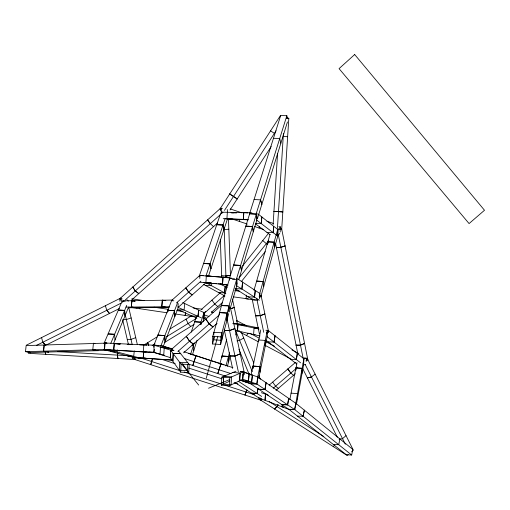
<?xml version="1.0" encoding="UTF-8"?>
<svg xmlns="http://www.w3.org/2000/svg" width="510" height="510" viewBox="0 0 510 510"><rect width="100%" height="100%" fill="white"/><g stroke="black" fill="none" stroke-linecap="round" stroke-linejoin="round"><path stroke-width="0.76" d="M265.876 330.263L267.342 330.353L265.283 340.406L258.564 339.992L258.564 341.407L260.731 329.938M257.582 380.536L257.588 377.598L265.283 340.412L265.257 346.073L259.992 372.338L259.992 366.562L253.036 366.078L251.028 374.901M265.283 340.406L265.251 346.08L267.304 335.982L267.342 330.353M119.888 301.263L119.907 299.019L122.19 298.911M139.797 308.741L139.823 307.288M228.697 313.561L220.62 344.492L212.504 343.963L212.74 336.37L221.608 305.248L227.632 305.637M213.792 336.052L213.677 339.813L212.504 343.963M213.837 334.554L213.913 332.291L221.965 332.813L229.137 305.732L228.92 312.031M277.676 234.434L277.816 229.953L280.373 226.854L278.862 226.669M296.45 404.169L303.654 364.51L303.845 359.257L302.118 368.354L295.896 367.882L295.819 370.145L296.954 362.565M280.207 232.05L280.258 230.565M280.302 229.079L280.373 226.854M295.634 406.177L295.711 403.844L302.118 368.354L295.896 367.863M297.368 399.043L297.54 393.643L291.082 393.14L289.846 399.687M220.62 344.492L220.875 336.9L221.965 332.813L221.71 340.336L221.965 332.813M301.933 373.639L302.118 368.354M173.63 350.332L170.646 350.236L170.263 357.637L180.68 372.192L188.751 372.434L189.178 364.446L178.557 351.014M303.603 361.89L303.45 364.956L305.668 364.408M306.561 361.182L306.714 358.147L303.756 358.823M180.68 372.192L181.101 364.191L170.646 350.236M187.68 364.159L187.342 370.489L188.751 372.434M273.13 224.527L277.561 153.567M158.023 345.429L154.224 345.276L153.765 352.41L170.385 357.65L170.678 353.181M199.773 278.422L199.965 275.425L203.139 275.642M277.434 228.25L283.439 133.327M286.62 118.09L288.819 118.294L281.679 229.736L279.505 229.774M160.032 354.412L161.574 354.469L160.025 354.412L160.51 347.151L154.224 345.276M163.716 355.546L164.207 348.215L160.51 347.151L167.446 347.431L172.699 348.936M170.78 351.69L170.875 350.198L164.201 348.215L171.188 348.496M222.538 284.382L223.01 277.249L229.672 277.701L206.32 275.974L223.01 277.249L222.526 284.389L226.223 284.625L205.881 282.814L206.32 275.974L199.965 275.425M240.401 371.554L243.346 371.784L242.837 379.204L229.315 385.796L221.334 385.165L221.869 377.126L235.996 371.21M239.955 380.103L250.302 383.545L288.858 409.313L346.335 454.773L351.664 455.016L352.767 449.355L295.851 403.308L257.811 377.037L243.346 371.784L231.61 376.909L231.081 384.871L223.189 384.247L223.667 377.011L223.189 384.247L221.334 385.165M261.375 392.694L265.449 394.153L265.047 400.331L289.087 409.524L291.363 409.555M229.315 385.796L229.851 377.751L231.61 376.909L223.718 376.291M240.14 373.039L239.63 380.6L240.14 373.039L232.636 372.453M266.896 394.185L265.455 394.16L265.047 400.331L258.94 398.042L260.374 398.068M260.011 335.975L237.501 330.913L237.94 324.621L232.981 323.544M282.151 406.872L282.298 404.73L282.151 406.872L283.649 406.897M221.365 213.575L221.467 212.16L251.915 212.797M223.221 218.656L226.899 218.841L227.358 212.351M239.694 331.015L237.501 330.913L237.94 324.628L243.793 324.908L258.538 327.962M246.375 295.162L246.113 298.822L255.491 300.027M248.026 219.835L226.905 218.835L243.327 219.364L243.818 212.6L247.745 212.938M248.038 219.759L243.327 219.364L243.818 212.6M104.244 349.65L104.818 342.988L146.867 344.996L143.877 344.683L143.259 351.734L104.244 349.65L154.689 352.589M122.661 302.43L122.795 300.874L172.539 300.071M154.339 349.375L154.096 352.238L143.259 351.734M255.402 223.782L266.953 232.394L273.156 232.687L273.717 226.332L278.014 229.576L277.465 235.837L273.156 232.687L273.711 226.325L258.232 214.111M257.027 213.154L256.422 219.906L273.156 232.687M261.254 223.616L261.853 216.98L261.26 223.622L255.51 223.361M220.677 210.515L220.881 208.367L222.449 208.469M105.162 342.822L104.518 349.452L25.5 351.67L26.144 345.57L106.66 343.096M105.27 349.579L109.771 350.364L98.035 350.676L92.794 349.777L93.438 343.23L94.936 343.491M225.841 293.588L224.566 292.887L225.19 286.607L220.403 283.872M241.887 288.966L235.091 288.571L248.007 296.769L254.56 297.171L255.23 290.445L237.067 278.524L236.359 285.683L241.899 288.979L242.588 281.947L241.887 288.966L259.399 300.231M259.545 298.764L260.055 293.626L255.23 290.445L254.554 297.171M178.258 303.609L177.875 307.288L184.078 310.067L177.875 309.666L192.009 315.977L198.001 316.378L198.639 310.118L184.754 303.558L184.078 310.067L201.444 317.896M203.592 318.036L204.14 312.649L198.639 310.118L197.995 316.372M211.758 283.534L211.535 285.708L224.559 292.88L225.19 286.607L227.103 287.704M241.44 380.594L248.421 381.155L249.16 373.894L248.415 381.155L257.104 384.1L257.811 377.037L256.766 383.086M244.717 381.716L251.634 382.277L252.361 375.086L250.824 374.965M105.525 350.07L133.748 357.51L139.6 357.975L133.709 356.375L134.277 350.912M251.628 382.27L252.361 375.086M117.268 349.783L117.045 351.957L133.703 356.369L127.78 355.903L133.709 356.375M294.519 409.428L288.858 409.313L294.85 409.67L295.851 403.308L294.519 409.428L351.664 455.016M303.157 363.968L303.501 361.762M303.73 360.289L303.96 358.817L268.12 330.346M287.64 404.851L288.666 398.399L287.621 404.844L281.571 404.5L287.64 404.851L294.85 409.67M265.786 340.081L290.662 359.34L296.355 359.55L297.304 353.589L296.355 359.55L300.613 362.833M268.126 341.878L274.029 342.057L275.062 335.835L274.029 342.057L296.355 359.55M266.953 333.393L267.189 331.997M291.082 393.14L295.896 367.882M296.635 368.603L296.935 367.079M339.883 438.925L338.729 444.688L333.323 444.478M258.564 339.992L253.03 366.11L253.036 368.277M303.08 416.249L304.374 410.199L303.08 416.249L297.464 416.115M258.697 378.292L259.979 372.376L259.998 366.556L253.03 366.11L253.043 368.258M134.442 358.026L134.13 359.295L150.718 364.65L261.292 400.325L261.84 399.145M227.403 366.295L230.208 355.884M235.83 335.032L236.971 330.748M235.378 331.137L235.76 329.715M225.917 365.963L229.5 352.729M217.808 336.294L206.276 378.21M260.757 297.043L274.705 246.98L274.112 242.18L277.491 230.322L278.058 235.142L274.705 246.993L274.119 242.173L267.865 241.816L256.645 281.099L263.115 281.507L274.112 242.18L267.858 241.829L268.037 243.2L267.865 241.816L270.013 234.422M214.716 336.109L213.677 339.813L220.977 340.291M219.784 364.044L226.663 339.583M253.993 290.279L256.645 281.093L263.115 281.514L259.424 294.544L259.813 297.285M230.367 307.951L236.889 285.262L236.774 278.983L228.907 306.057L229.047 311.776M234.619 278.849L229.589 278.53L221.429 305.573L228.907 306.057M256.893 219.937L238.788 279.544M229.264 279.066L249.741 213.569L256.409 213.913L236.302 279.518L232.394 279.27M287.449 121.979L257.346 218.854L256.256 215.048M286.843 115.719L256.039 214.289L249.517 213.913L280.685 115.528L286.843 115.719L287.462 118.428M188.298 364.038L192.786 365.485L195.999 355.661L184.021 351.792M192.378 354.928L197.077 340.183M190.517 354.475L194.265 342.886M200.194 324.398L203.866 313.057L204.032 318.399L202.903 321.925M225.898 376.221L192.786 365.485L195.999 355.661L232.885 367.653M227.702 218.203L208.533 275.929M225.216 218.433L205.938 276.044M191.244 332.112L196.299 316.863M239.273 221.378L239.929 219.415M199.193 276.35L220.753 212.989L222.296 213.065M259.042 228.021L259.507 226.727M163.226 346.532L178.5 306.892M160.771 346.201L177.652 302.583M128.494 307.23L124.988 315.919L124.638 310.405L126.69 305.362M113.577 343.421L124.988 315.926L124.625 310.411L118.365 310.048L103.951 343.549M110.836 343.262L124.625 310.411L118.365 310.048L121.973 301.416L123.522 301.499M223.737 295.411L223.45 295.896L224.999 295.972M280.545 115.432L220.008 208.972L221.206 209.891M224.457 210.413L276.069 130.783M230.016 210.012L271.192 146.568M246.528 335.535L248.147 333.145M242.492 266.029L268.515 233.325M238.948 278.001L268.655 240.714M241.485 281.418L265.213 251.672M277.631 235.926L279.76 233.319M261.235 398.865L260.278 399.846L347.157 455.468L348.26 454.601M119.926 298.618L220.76 208.08M220.722 214.321L125.307 299.893M131.771 299.88L217.528 223.042M199.722 275.47L171.864 300.269M178.264 307.281L192.168 294.958L188.655 292.102L185.774 287.908L188.668 292.09L200.934 281.169M206.116 282.546L192.168 294.952L188.668 292.09M176.441 302.946L188.655 292.102M201.373 309.493L220.212 292.823M351.639 451.764L353.366 450.234L307.543 359.046L306.312 359.977M205.269 312.375L224.183 295.66M211.357 312.324L222.538 302.449M170.595 350.172L221.678 305.082M177.882 351.473L189.548 341.171L193.443 344.116L217.094 323.295M189.548 341.171L186.284 336.307L189.522 341.196L209.17 323.882L212.989 326.91L209.145 323.901L205.836 319.05L209.17 323.882M209.145 323.901L219.166 315.084M183.574 352.818L193.443 344.116L189.522 341.196M269.159 385.152L295.513 362.374M346.029 435.629L342.535 438.657L339.067 439.206M273.239 388.25L296.138 368.475M276.025 390.399L295.29 373.779M333.17 446.518L334.796 445.185M205.97 317.099L203.732 318.89L204.045 312.815L205.728 311.508M315.116 374.123L311.463 376.96L307.39 377.897L311.463 376.96M143.654 345.136L157.067 336.912M169.868 329.058L191.403 315.849M152.26 345.5L154.964 343.842M166.458 336.798L196.172 318.591M164.475 342.535L194.074 324.411M243.703 338.009L239.592 340.374L236.952 340.884M26.284 345.225L120.864 297.987L121.291 299.281M36.529 345.366L120.953 303.233M119.359 308.556L46.499 344.894M223.189 384.247L230.067 380.989M229.443 379.689L208.539 388.244M305.873 360.965L307.9 360.098L281.603 228.569L279.467 229.194M242.601 374.971L244.57 374.168L230.475 307.983L229.028 308.04M266.666 332.794L268.623 332.036L261.139 295.794L259.596 295.883M259.418 333.897L255.644 315.856L260.272 315.69L264.888 313.981L260.272 315.671L255.644 315.849L252.023 298.426M228.461 308.703L230.475 307.983M138.905 358.256L139.969 357.873L133.824 357.637L132.268 358.205L133.792 358.269M135.749 337.697L130.987 339.354L127.251 339.418M259.15 296.482L261.139 295.794M131.153 317.959L126.352 319.541L123.369 319.655M220.326 239.617L221.659 275.63L225.917 276.05L230.45 275.381L228.467 219.09M225.917 276.044L230.45 275.381M224.247 229.672L228.824 229.194M267.081 332.067L268.623 332.036M169.62 306.759L126.046 307.09M168.931 307.498L128.437 307.766M231.189 212.791L236.602 212.919M233.669 323.506L237.52 323.601L236.468 320.784M254.165 383.826L250.512 383.737L240.299 380.09M243.327 219.364L247.777 219.491M187.763 362.578L179.769 362.323L179.354 370.247L187.342 370.489L182.268 363.675M181.101 364.191L189.178 364.446M273.481 138.28L279.716 138.51L280.851 143.214M143.877 344.683L158.47 345.487M152.184 345.404L154.517 345.493M286.512 118.205L288.819 118.294M170.875 350.198L174.031 350.319M160.51 347.151L167.439 347.438L161.064 345.55M127.194 344.333L131.108 344.499M139.708 344.868L142.832 345.002M255.102 334.579L253.597 334.509L254.063 327.987L237.94 324.621L243.793 324.915L237.354 323.519L233.013 323.308M258.583 328.204L254.063 327.987L259.061 329.052M114.635 343.753L119.385 343.982M227.001 219.032L232.962 219.338L226.899 218.841M254.076 199.525L260.54 199.869L261.815 204.459L260.546 199.869M139.918 351.626L146.102 351.97M203.649 282.387L205.772 282.508M203.311 284.28L205.262 285.345L211.535 285.708L206.41 282.859M149.245 352.149L154.753 352.474M57.585 351.632L129.349 355.801M218.509 292.523L224.566 292.887M248.395 298.956L233.191 296.82M114.61 334.318L108.107 333.922L114.603 334.318L115.018 339.96M257.964 300.141L252.96 299.835L248.013 296.769M235.027 290.286L238.814 290.694M205.881 282.82L211.593 283.197L200.239 282.234M212.74 336.37L220.875 336.9M231.61 278.154L223.01 277.262L229.659 277.708M193.551 345.104L192.117 345.009L193.551 345.104L193.774 350.58M172.284 360.034L134.06 357.51L173.011 360.213M173.827 300.804L171.628 300.658L153.708 345.716L153.803 347.221M222.06 357.567L222.028 356.025L228.48 356.464L228.582 361.896M206.327 275.974L212.753 276.42L206.308 275.865M222.028 356.018L228.48 356.471M283.248 136.412L287.64 136.744M155.174 345.232L161.147 345.678L172.456 349.191M104.69 343.051L106.252 343.166M103.995 349.669L110.256 350.16L117.045 351.957L110.88 351.473M240.191 371.541L243.346 371.784L242.588 379.185L248.421 381.155M221.869 377.126L229.851 377.751M303.82 357.912L305.994 358.084M256.351 384.036L250.302 383.545L256.632 383.839L287.621 404.844M231.151 212.676L233.421 212.868M221.467 212.16L222.959 212.287M213.072 283.318L216.909 283.675M218.446 283.821L222.283 284.178M223.813 284.319L226.115 284.535M261.579 399.292L259.316 399.075L258.647 397.794M104.818 342.988L107.017 343.204M208.016 282.801L211.593 283.165M122.795 300.874L125.116 301.168M222.526 284.389L228.04 285.103M235.084 290.177L236.506 290.375M235.167 290.643L239.732 291.28M154.026 307.218L168.192 309.315M176.849 310.603L183.141 311.534M129.961 307.281L167.21 312.796M175.038 313.956L191.518 316.398M131.803 298.815L144.037 300.632M193.182 307.932L202.228 309.27M25.5 351.67L30.664 352.506L98.035 350.676L92.794 349.777M235.378 330.416L237.501 330.913M160.695 354.316L164.481 355.387M153.695 352.276L160.675 354.316M184.333 358.511L194.106 361.66M254.477 394.74L225.069 385.248M188.553 353.379L223.96 364.867M194.074 361.654L231.075 373.664M161.593 359.289L175.185 363.687M188.783 368.08L222.009 378.828M234.09 382.729L237.864 383.953M140.205 357.835L180.368 370.808M184.155 372.032L221.283 384.024M204.421 314.957L208.96 316.449M204.057 318.597L206.314 319.337M211.255 311.897L213.511 312.636M230.271 208.928L242.052 212.893M266.966 221.289L273.551 223.507M246.47 219.434L247.943 219.925M232.656 219.153L247.324 224.081M254.649 226.548L263.421 229.494M244.29 372.37L250.168 374.391M265.455 394.16L268.438 395.25M192.009 315.977L196.911 318.112M182.688 302.596L184.754 303.558M249.951 333.285L259.093 338.13M266.124 341.853L274.565 346.322M240.248 332.214L258.43 341.834M264.735 345.168L291.255 359.206M236.665 320.592L246.445 325.775M291.956 349.911L298.854 353.564M205.269 285.345L223.712 295.341M269.191 401.568L323.837 436.579M235.104 382.602L258.761 397.857M238.183 381.187L261.668 396.461M270.561 130.86L274.393 133.365M267.38 244.526L262.746 240.567M266.959 232.401L270.102 234.651M290.668 359.34L296.801 364.012M267.112 336.689L274.029 342.057M278.364 388.378L275.585 386.223L272.671 382.111M290.808 373.078L287.838 369.004L290.808 373.078L293.524 375.303M217.821 306.618L214.71 304.036L211.95 300.135M213.511 226.644L210.33 223.641L207.544 219.95L210.337 223.635M29.51 351.868L30.53 352.863M42.802 342.236L45.792 345.244L42.802 342.236L41.571 337.594M126.926 299.702L128.329 301.161M119.907 299.019L122.202 301.455M190.721 326.464L188.094 323.544L186.035 319.145M106.813 310.29L109.516 313.471L106.819 310.284L105.366 305.726M198.67 385.037L181.688 363.993M302.551 368.316L337.308 437.197M305.235 364.586L345.346 444.236M238.916 349.229L249.058 374.238M241.364 332.208L253.814 363.05M258.863 375.564L260.355 379.249M236.359 332.373L252.227 371.586M27.993 351.932L28.343 353.303L135.252 359.505L135.042 357.478M122.623 319.687L128.501 344.734M128.641 307.167L137.343 344.537M125.269 314.899L132.237 344.69M224.132 329.141L232.585 368.45M238.348 371.79L227.065 319.094M232.439 299.007L237.163 321.243M260.272 315.69L263.734 332.297M256.804 298.924L260.272 315.671M275.508 243.194L297.751 353.487M278.25 234.37L303.08 358.039M236.43 280.264L237.08 283.981M241.491 270.663L240.618 265.455L233.656 265.022L240.631 265.436L241.485 270.683M263.115 281.514L263.778 286.308M256.409 213.913L257.021 218.439M227.243 209.47L227.587 212.23M220.881 208.367L221.353 212.504M221.659 275.63L221.716 277.217M221.946 283.56L222.009 285.147M224.164 227.333L225.975 277.638M226.236 284.803L226.351 287.991M229.589 278.53L229.627 280.105M219.51 312.598L219.447 314.753L219.517 312.585L227.186 313.083L226.937 320.28L227.186 313.083L219.51 312.598M173.209 353.417L172.82 360.959L173.215 353.417L180.814 353.666L173.209 353.417M185.449 312.598L185.219 315.467L185.449 312.598M143.731 351.83L143.202 358.084L148.557 358.568L143.202 358.084L143.743 351.83M162.339 300.212L161.785 306.791L167.356 307.505L161.785 306.797L162.346 300.212L165.826 300.67L162.339 300.212M114.266 343.44L113.685 350.198L119.582 350.759L113.685 350.198L114.278 343.434L120.175 344.02L114.278 343.434M131.899 300.772L131.363 307.077L136.82 307.759L131.357 307.084L131.899 300.772L135.016 301.174L131.899 300.772M44.179 344.938L43.535 351.161L48.724 352.015L43.535 351.161L44.179 344.938M117.759 352.926L117.453 355.113L117.893 358.505L117.453 355.113L117.759 352.926M257.996 388.244L257.123 393.478L251.564 393.184L257.123 393.478L258.003 388.25M266.099 382.819L264.97 389.532L258.697 389.219L264.958 389.525L266.099 382.819M151.566 361.507L150.718 364.65L152.554 358.708L151.572 361.514M246.891 389.965L244.991 395.072L246.885 389.965M220.996 363.777L217.738 373.562L220.996 363.777M278.001 404.647L277.019 406.585L274.565 409.001L277.019 406.585L278.001 404.64M354.679 54.532L339.073 68.627L469.072 223.571L484.5 210.26L354.679 54.532M304.578 343.466L300.492 345.142L296.074 345.181L300.492 345.142L304.578 343.466M240.267 353.902L234.97 355.993L229.908 355.986L234.97 355.993L240.267 353.902M234.868 328.561L229.532 330.576L224.464 330.665L229.532 330.576L234.868 328.561M234.237 307.473L230.577 308.76L234.237 307.473M285.077 245.967L280.838 247.28L276.42 247.726L280.838 247.273L285.077 245.967M282.82 211.911L273.953 211.35L282.82 211.911M223.036 225.031L216.807 224.706L223.029 225.044L223.852 229.946L223.036 225.031M252.565 226.504L245.82 226.14L252.546 226.523L253.311 231.776L252.565 226.504M209.986 263.861L203.554 263.472L209.98 263.868L210.898 268.764L209.98 263.868M200.902 322.18L194.661 321.772L200.908 322.18L200.985 324.487L200.902 322.18M174.496 310.692L167.803 310.227L167.879 311.686L167.803 310.227L174.49 310.698L174.79 316.525L174.496 310.692M164.736 335.567L157.781 335.095L164.717 335.593L165.068 341.553L164.736 335.567M237.201 198.932L229.723 193.953L237.201 198.932M138.784 293.601L135.284 290.949L132.785 287.073L135.284 290.949L138.784 293.601M148.729 345.244L147.632 342.694L148.729 345.244M45.772 354.316L45.141 351.588L45.772 354.316"/></g></svg>
